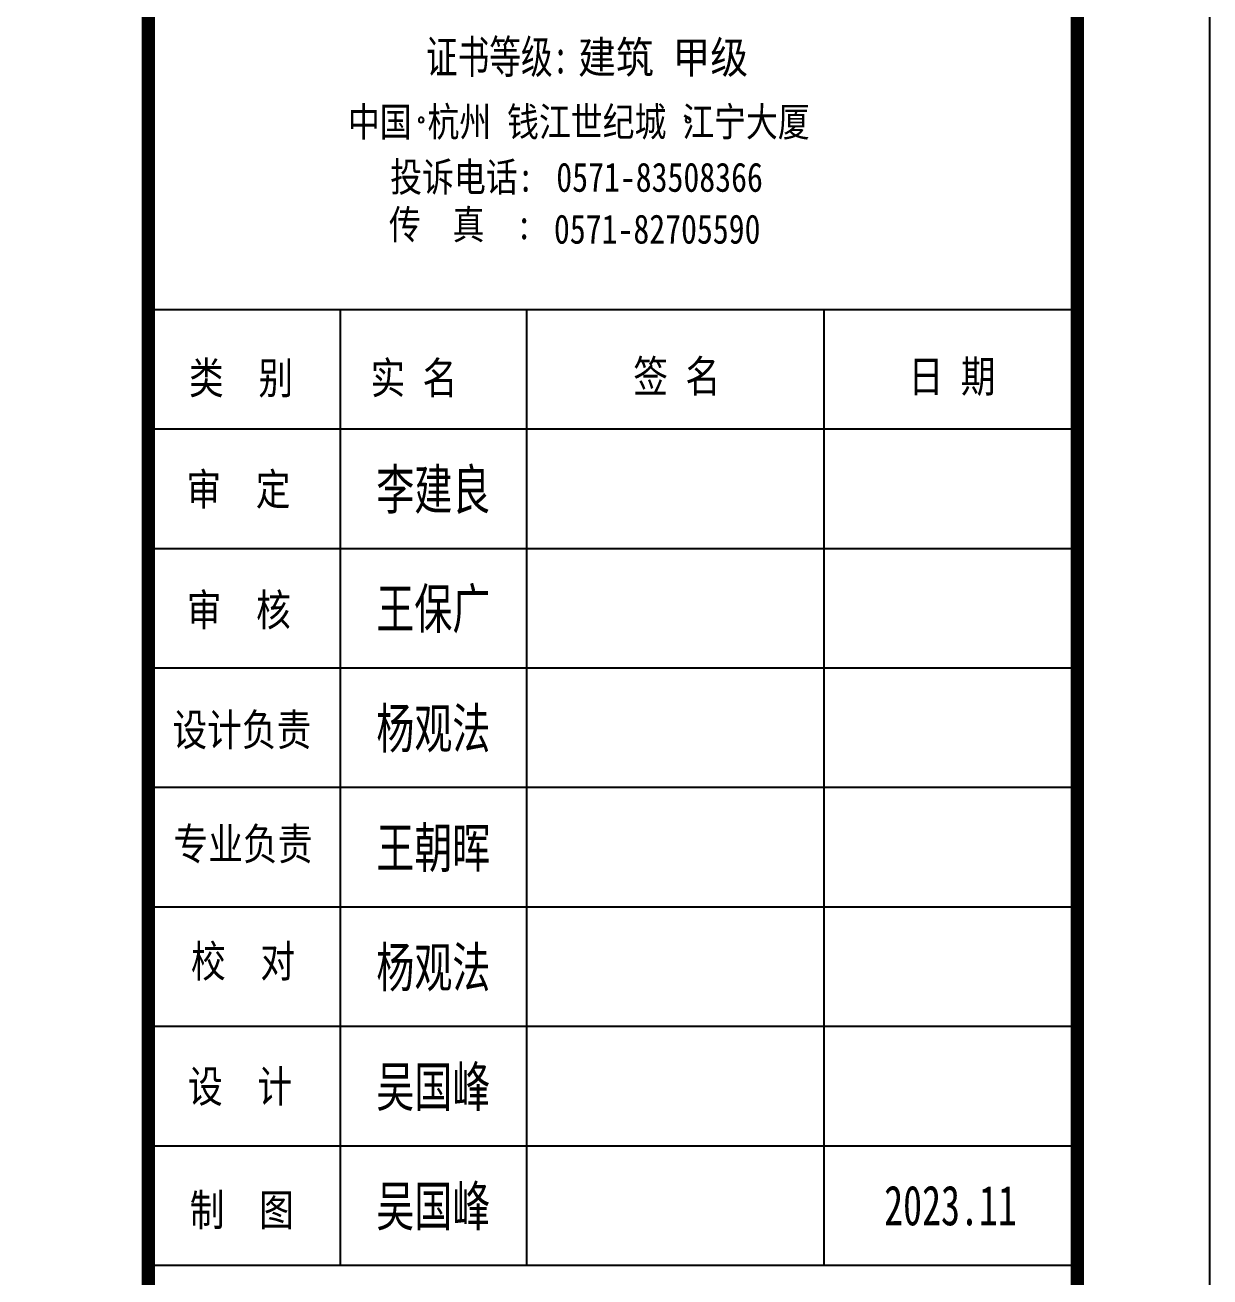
# Model space of a CAD drawing. Extents: x 79570 to 678837, y -1139230 to -612789.
# Drawn here: x 593455 to 602384, y -861013 to -851580 of the extents above; entities that cross this region are included whole.
import ezdxf
from ezdxf.enums import TextEntityAlignment as Align

# ---------------------------------------------------------------- set-up
doc = ezdxf.new("R2010")
doc.units = 0
doc.header["$LTSCALE"] = 1000
doc.header["$MEASUREMENT"] = 0
doc.layers.add('4', color=4, linetype='Continuous')
doc.layers.add('结-图框', color=6, linetype='Continuous')
doc.layers.add('ys-notprint', color=7, linetype='Continuous', plot=False)
doc.styles.add('蓝绿图框', font='', dxfattribs={"width": 0.7})
doc.styles.get('蓝绿图框').set_extended_font_data('SimSun')

# ---------------------------------------------------------------- blocks, each defined once
blk = doc.blocks.new('template_浙_标准图框A1_A1_0.0000_1bed4683cac0ca9b963c039433737638')
at = {"layer": '结-图框'}
for p, q in [((761.0000040574514, 181.0000025500776), (831.0000040574514, 181.0000025500867)), ((775.4685472708325, 181.0000025500776), (775.4685472708325, 109.0000025500776)), ((789.4861106327671, 181.0000025500776), (789.4861106327671, 109.0000025500776)), ((811.8973729726522, 181.0000025500867), (811.8973729726522, 109.0000025500867)), ((761.0000040574514, 172.0000025500776), (831.0000040574514, 172.0000025500867)), ((761.0000040574514, 163.0000025500776), (831.0000040574514, 163.0000025500867)), ((761.0000040574514, 154.0000025500776), (831.0000040574514, 154.0000025500867)), ((761.0000040574514, 145.0000025500776), (831.0000040574514, 145.0000025500867)), ((761.0000040574514, 136.0000025500776), (831.0000040574514, 136.0000025500867)), ((761.0000040574514, 127.0000025500776), (831.0000040574514, 127.0000025500867)), ((761.0000040574514, 118.0000025500776), (831.0000040574514, 118.0000025500867)), ((761.0000040574514, 109.0000025500776), (831.0000040574514, 109.0000025500867))]:
    blk.add_line(p, q, dxfattribs=at)
blk.add_lwpolyline([(4.057455043948721e-06, 2.550077624619007e-06), (841.0000040574541, 2.550077624619007e-06), (841.0000040574541, 594.0000025500776), (4.057455043948721e-06, 594.0000025500776)], close=True, dxfattribs=at)
at = {"layer": '结-图框', "const_width": 1}
blk.add_lwpolyline([(25.00000405745504, 584.0000025500776), (25.00000405745504, 10.00000255007762), (831.0000040574541, 10.00000255007762), (831.0000040574541, 584.0000025500776)], close=True, dxfattribs=at)
blk.add_lwpolyline([(761.0000040574541, 10.00000255007762), (761.0000040574541, 584.0000025500776)], dxfattribs=at)
at = {"layer": '结-图框'}
for centre, start, end in [((781.5655159695207, 195.2856854946112), 0, 180), ((781.5655159695207, 195.2856854946112), 180, 0), ((801.6763857935512, 195.2856854946112), 0, 180), ((801.6763857935512, 195.2856854946112), 180, 0)]:
    blk.add_arc(centre, 0.190000000000291, start, end, dxfattribs=at)
at = {"color": 6, "style": '蓝绿图框', "width": 0.7}
for tag, p in [('专业审定', (782.4773289518016, 167.5000025500794)), ('专业审核', (782.4773289517989, 158.5000025500794)), ('项目经理', (782.4773289518016, 149.5000025500776)), ('专业负责', (782.4773289517989, 140.5000025500794)), ('专业校对', (782.4773289518016, 131.5000025500794)), ('专业设计', (782.4773289518016, 122.5000025500794)), ('专业制图', (782.4773289518016, 113.5000025500794))]:
    blk.add_attdef(tag, text='', height=3, dxfattribs=at).set_placement(p, align=Align.MIDDLE)
for tag, height, p in [('日期', 3, (821.4486885150527, 113.5000025500849)), ('建设单位', 3.5, (796.0000040574514, 97.71680751249369)), ('项目名称', 3.5, (796.0036289328946, 76.9574456618684)), ('子项名称', 3.5, (796.2638906376624, 63.68845313682687)), ('图纸名称', 3.5, (796.284507595753, 51.48279787982756)), ('图纸名称', 3.5, (796.3750837075368, 46.45471373741202)), ('图纸名称', 3.5, (796.4762630775367, 41.63660427579816)), ('项目编号', 3, (796.146182278706, 32.7491827509366)), ('图号', 3, (789.2000134241562, 23.50000255008672)), ('修改版次', 3, (823.7478286553469, 23.50000255008672))]:
    blk.add_attdef(tag, text='', height=height, dxfattribs=at).set_placement(p, align=Align.MIDDLE_CENTER)
at = {"layer": 'ys-notprint', "color": 6, "style": '蓝绿图框', "width": 0.7}
for tag, p in [('暖通', (21.08550312612715, 577.8394019365915)), ('电气', (21.02001238455887, 564.8195336493154)), ('给排水', (21.34910817921082, 552.5493582411891)), ('结构', (21.47003237925128, 539.6416676044628)), ('建筑', (21.39971938465533, 526.5294264274689))]:
    blk.add_attdef(tag, text='', height=2.5, rotation=90.78007159280595, dxfattribs=at).set_placement(p, align=Align.MIDDLE)
blk.add_attdef('设计发图章', text='', height=3, dxfattribs=at).set_placement((747.0923638749964, 465.4798797882231), align=Align.MIDDLE)
at = {"layer": '结-图框', "style": '蓝绿图框'}
for s, height, width, p in [('证书等级:', 2.5, 0.7, (781.9213639114569, 198.7888919345914)), ('建筑 甲级', 2.4, 0.87, (793.3870524353943, 198.7951702165828)), ('中国 杭州 钱江世纪城 江宁大厦', 2.2, 0.8, (776.0386823480985, 194.0414940809151)), ('投诉电话:', 2.2, 0.8, (779.2302392488582, 189.8825618160299)), ('0571-83508366', 2.2, 0.8, (791.7446653358038, 189.8685956142999)), ('传  真  :', 2.2, 0.8, (779.1329633775104, 186.2981828105058)), ('0571-82705590', 2.2, 0.8, (791.5664152779855, 185.9612175177099)), ('类  别', 2.4, 0.8, (764.0634522388646, 174.6429975722767)), ('实 名', 2.4, 0.8, (777.740071278562, 174.6429975722767)), ('签 名', 2.4, 0.8, (797.5421600943191, 174.7630436423879)), ('日 期', 2.4, 0.8, (818.296087734384, 174.7630448452401)), ('审  定', 2.4, 0.8, (763.8634522388647, 166.2542505658639)), ('审  核', 2.4, 0.8, (763.8914797928701, 157.163026702352)), ('设计负责', 2.4, 0.8, (762.8106477199917, 148.1332858726491)), ('专业负责', 2.4, 0.8, (762.8955629678494, 139.5316536367627)), ('校  对', 2.4, 0.8, (764.2131157582116, 130.6948198510745)), ('设  计 ', 2.4, 0.8, (763.9909056189053, 121.2651150664642)), ('制  图', 2.4, 0.8, (764.1189351497433, 111.9578822074036))]:
    blk.add_text(s, height=height, dxfattribs=dict(at, width=width)).set_placement(p)
at = {"layer": '结-图框', "style": '蓝绿图框', "width": 0.7}
for tag, p in [('项目经理', (792.5000040574541, 572.0000025500885)), ('专业负责', (792.5000040574541, 564.0000025500885)), ('专业设计', (792.5000040574541, 556.0000025500885))]:
    blk.add_attdef(tag, text='', height=3.5, dxfattribs=at).set_placement(p, align=Align.MIDDLE_CENTER)

msp = doc.modelspace()

# ---------------------------------------------------------------- block references
at = {"layer": '4'}
ref = msp.add_blockref('template_浙_标准图框A1_A1_0.0000_1bed4683cac0ca9b963c039433737638', (518284.3737112576, -871823.3234116305), dxfattribs=dict(at, xscale=100, yscale=100, zscale=100))
ref.add_attrib('日期', '2023.11', dxfattribs={"layer": '0', "color": 6, "height": 300, "style": '蓝绿图框', "width": 0.7}).set_placement((600429.2425627627, -860473.323156622), align=Align.MIDDLE_CENTER)
ref.add_attrib('专业制图', '吴国峰', dxfattribs={"layer": '0', "color": 6, "height": 300, "style": '蓝绿图框', "width": 0.7}).set_placement((596532.1066064376, -860473.3231566225), align=Align.MIDDLE)
ref.add_attrib('专业设计', '吴国峰', dxfattribs={"layer": '0', "color": 6, "height": 300, "style": '蓝绿图框', "width": 0.7}).set_placement((596532.1066064376, -859573.3231566225), align=Align.MIDDLE)
ref.add_attrib('专业校对', '杨观法', dxfattribs={"layer": '0', "color": 6, "height": 300, "style": '蓝绿图框', "width": 0.7}).set_placement((596532.1066064376, -858673.3231566225), align=Align.MIDDLE)
ref.add_attrib('专业负责', '王朝晖', dxfattribs={"layer": '0', "color": 6, "height": 300, "style": '蓝绿图框', "width": 0.7}).set_placement((596532.1066064375, -857773.3231566225), align=Align.MIDDLE)
ref.add_attrib('项目经理', '杨观法', dxfattribs={"layer": '0', "color": 6, "height": 300, "style": '蓝绿图框', "width": 0.7}).set_placement((596532.1066064376, -856873.3231566227), align=Align.MIDDLE)
ref.add_attrib('专业审核', '王保广', dxfattribs={"layer": '0', "color": 6, "height": 300, "style": '蓝绿图框', "width": 0.7}).set_placement((596532.1066064375, -855973.3231566225), align=Align.MIDDLE)
ref.add_attrib('专业审定', '李建良', dxfattribs={"layer": '0', "color": 6, "height": 300, "style": '蓝绿图框', "width": 0.7}).set_placement((596532.1066064376, -855073.3231566225), align=Align.MIDDLE)

doc.saveas('drawing.dxf')
